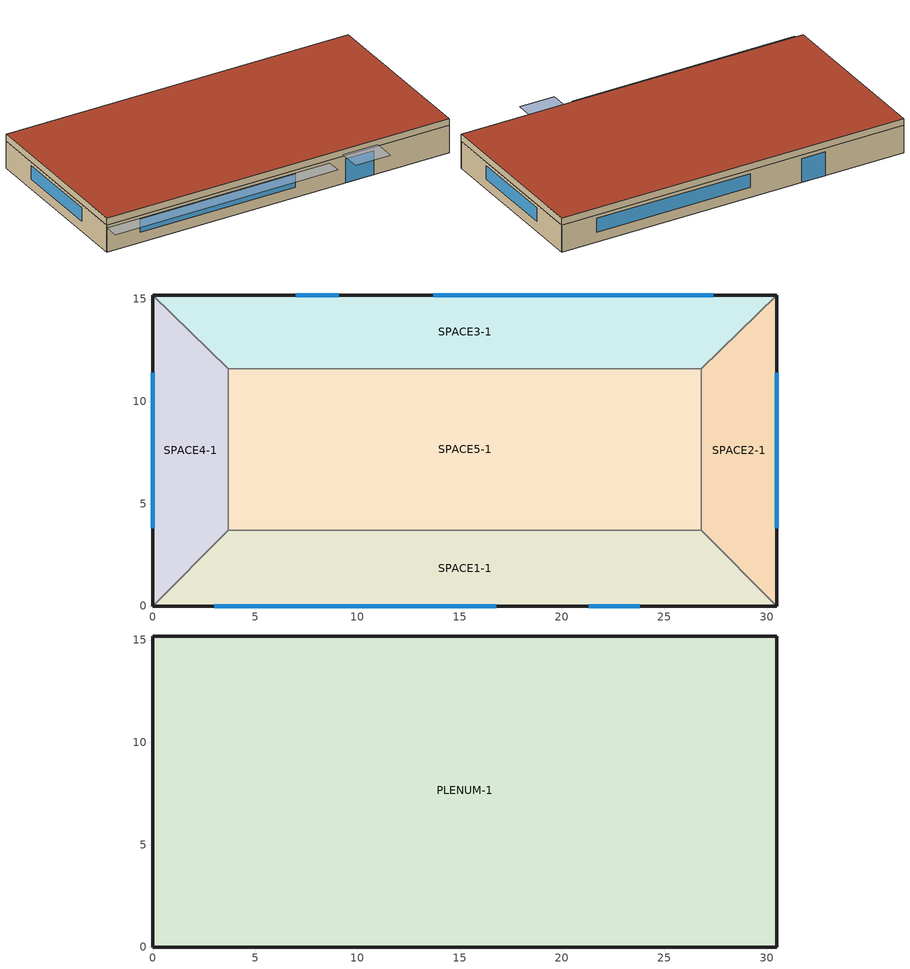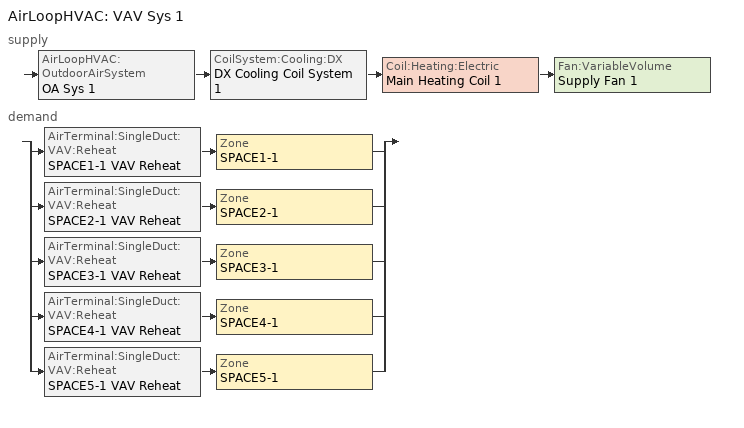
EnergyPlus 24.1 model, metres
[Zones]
SPACE3-1
 floor ground (FLOOR-SLAB-1): 26.8,11.6 3.7,11.6 0,15.2 30.5,15.2 z0
 wall outside (WALL-1): 30.5,15.2 0,15.2 z0:2.4
 wall to SPACE2-1 (INT-WALL-1): 26.8,11.6 30.5,15.2 z0:2.4
 wall to SPACE4-1 (INT-WALL-1): 0,15.2 3.7,11.6 z0:2.4
 wall to SPACE5-1 (INT-WALL-1): 3.7,11.6 26.8,11.6 z0:2.4
 window (Sgl Grey 3mm): 9.1,15.2 7,15.2 z0:2.1
 window (Dbl Clr 3mm/13mm Air): 27.4,15.2 13.7,15.2 z0.9:2.1
SPACE1-1
 floor ground (FLOOR-SLAB-1): 26.8,3.7 30.5,0 0,0 3.7,3.7 z0
 wall outside (WALL-1): 0,0 30.5,0 z0:2.4
 wall to SPACE2-1 (INT-WALL-1): 30.5,0 26.8,3.7 z0:2.4
 wall to SPACE4-1 (INT-WALL-1): 3.7,3.7 0,0 z0:2.4
 wall to SPACE5-1 (INT-WALL-1): 26.8,3.7 3.7,3.7 z0:2.4
 window (Sgl Grey 3mm): 21.3,0 23.8,0 z0:2.1
 window (Dbl Clr 3mm/13mm Air): 3,0 16.8,0 z0.9:2.1
SPACE2-1
 floor ground (FLOOR-SLAB-1): 26.8,11.6 30.5,15.2 30.5,0 26.8,3.7 z0
 wall outside (WALL-1): 30.5,0 30.5,15.2 z0:2.4
 wall to SPACE5-1 (INT-WALL-1): 26.8,11.6 26.8,3.7 z0:2.4
 window (Dbl Clr 3mm/13mm Air): 30.5,3.8 30.5,11.4 z0.9:2.1
SPACE4-1
 floor ground (FLOOR-SLAB-1): 3.7,3.7 0,0 0,15.2 3.7,11.6 z0
 wall outside (WALL-1): 0,15.2 0,0 z0:2.4
 wall to SPACE5-1 (INT-WALL-1): 3.7,3.7 3.7,11.6 z0:2.4
 window (Dbl Clr 3mm/13mm Air): 0,11.4 0,3.8 z0.9:2.1
SPACE5-1
 floor ground (FLOOR-SLAB-1): 26.8,11.6 26.8,3.7 3.7,3.7 3.7,11.6 z0
PLENUM-1
 floor to SPACE1-1 (CLNG-1): 26.8,3.7 30.5,0 0,0 3.7,3.7 z2.4
 floor to SPACE2-1 (CLNG-1): 26.8,11.6 30.5,15.2 30.5,0 26.8,3.7 z2.4
 floor to SPACE3-1 (CLNG-1): 26.8,11.6 3.7,11.6 0,15.2 30.5,15.2 z2.4
 floor to SPACE4-1 (CLNG-1): 3.7,3.7 0,0 0,15.2 3.7,11.6 z2.4
 floor to SPACE5-1 (CLNG-1): 26.8,11.6 26.8,3.7 3.7,3.7 3.7,11.6 z2.4
 wall outside (WALL-1): 30.5,15.2 0,15.2 0,0 30.5,0 30.5,15.2 z2.4:3
 roof outside (ROOF-1): 0,15.2 0,0 30.5,0 30.5,15.2 z3
shading: 0,-1.3 0,0 19.8,0 19.8,-1.3 z2.2; 21,-2 21,0 24.1,0 24.1,-2 z2.6
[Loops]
AirLoopHVAC 'VAV Sys 1'
 supply: AirLoopHVAC:OutdoorAirSystem 'OA Sys 1' > CoilSystem:Cooling:DX 'DX Cooling Coil System 1' > Coil:Heating:Electric 'Main Heating Coil 1' > Fan:VariableVolume 'Supply Fan 1'
 demand: split
  | AirTerminal:SingleDuct:VAV:Reheat 'SPACE1-1 VAV Reheat' > Zone 'SPACE1-1'
  | AirTerminal:SingleDuct:VAV:Reheat 'SPACE2-1 VAV Reheat' > Zone 'SPACE2-1'
  | AirTerminal:SingleDuct:VAV:Reheat 'SPACE3-1 VAV Reheat' > Zone 'SPACE3-1'
  | AirTerminal:SingleDuct:VAV:Reheat 'SPACE4-1 VAV Reheat' > Zone 'SPACE4-1'
  | AirTerminal:SingleDuct:VAV:Reheat 'SPACE5-1 VAV Reheat' > Zone 'SPACE5-1'
[Building]
Building: Loads convergence tolerance value=0.04; Maximum number of warmup days=25; Minimum number of warmup days=6; North axis=30; Solar distribution=FullExterior; Temperature convergence tolerance value=0.4; Terrain=City
[Site:GroundTemperature:BuildingSurface]
20.03, 20.03, 20.13, 20.3, 20.43, 20.52, 20.62, 20.77, 20.78, 20.55, 20.44, 20.2
[Site:Location]
CHICAGO_IL_USA TMY2-94846: Elevation=190; Latitude=41.78; Longitude=-87.75; Time zone=-6
[SizingPeriod:DesignDay] Barometric pressure=99063; Daylight saving time indicator=No; Humidity condition type=WetBulb; Rain indicator=No; Snow indicator=No; Solar model indicator=ASHRAEClearSky
Name | Daily dry bulb temperature range | Day of month | Day type | Maximum dry bulb temperature | Month | Sky clearness | Wetbulb or dewpoint at maximum dry bulb | Wind direction | Wind speed
CHICAGO_IL_USA Annual Cooling 1% Design Conditions DB/MCWB | 10.7 | 3 | SummerDesignDay | 31.5 | 7 | 1 | 23 | 230 | 5.3
CHICAGO_IL_USA Annual Heating 99% Design Conditions DB | 0 | 8 | WinterDesignDay | -17.3 | 1 | 0 | -17.3 | 270 | 4.9
[Construction]
CLNG-1: MAT-CLNG-1
Dbl Clr 3mm/13mm Air: CLEAR 3MM, AIR 13MM, CLEAR 3MM
FLOOR-SLAB-1: CC03, CP01
INT-WALL-1: GP02, AL21, GP02
ROOF-1: RG01, BR01, IN46, WD01
Sgl Grey 3mm: GREY 3MM
WALL-1: WD01, PW03, IN02, GP01
[Material] Thermal absorptance=0.9
Name | Conductivity | Density | Roughness | Solar absorptance | Specific heat | Thickness | Visible absorptance
BR01 | 0.162 | 1121 | VeryRough | 0.7 | 1464 | 0.0095 | 0.7
CC03 | 1.31 | 2243 | MediumRough | 0.65 | 837 | 0.1016 | 0.65
GP01 | 0.16 | 801 | MediumSmooth | 0.75 | 837 | 0.0127 | 0.75
GP02 | 0.16 | 801 | MediumSmooth | 0.75 | 837 | 0.0159 | 0.75
IN02 | 0.043 | 10 | Rough | 0.75 | 837 | 0.0901 | 0.75
IN46 | 0.023 | 24 | VeryRough | 0.5 | 1590 | 0.0762 | 0.5
PW03 | 0.115 | 545 | MediumSmooth | 0.78 | 1213 | 0.0127 | 0.78
RG01 | 1.442 | 881 | Rough | 0.65 | 1674 | 0.0127 | 0.65
WD01 | 0.115 | 513 | MediumSmooth | 0.78 | 1381 | 0.0191 | 0.78
[Material:AirGap]
AL21: Thermal resistance=0.157
[Material:NoMass] Roughness=Rough
Name | Solar absorptance | Thermal absorptance | Thermal resistance | Visible absorptance
CP01 | 0.75 | 0.9 | 0.367 | 0.75
MAT-CLNG-1 | 0.65 | 0.65 | 0.652259 | 0.65
[WindowMaterial:Gas]
AIR 13MM: Gas type=Air; Thickness=0.0127
[WindowMaterial:Glazing] Back side infrared hemispherical emissivity=0.84; Conductivity=0.9; Front side infrared hemispherical emissivity=0.84; Infrared transmittance at normal incidence=0; Optical data type=SpectralAverage; Thickness=0.003
Name | Back side solar reflectance at normal incidence | Back side visible reflectance at normal incidence | Front side solar reflectance at normal incidence | Front side visible reflectance at normal incidence | Solar transmittance at normal incidence | Visible transmittance at normal incidence
CLEAR 3MM | 0.075 | 0.081 | 0.075 | 0.081 | 0.837 | 0.898
GREY 3MM | 0.061 | 0.061 | 0.061 | 0.061 | 0.626 | 0.611
[AirLoopHVAC]
VAV Sys 1: Design supply air flow rate=Autosize
[AirLoopHVAC:ReturnPlenum]
Return-Plenum-1: Zone=PLENUM-1
[AirTerminal:SingleDuct:VAV:Reheat] Availability schedule=ReheatCoilAvailSched; Constant minimum air flow fraction=0.1; Convergence tolerance=0.001; Damper heating action=Reverse; Design specification outdoor air object=ZoneMinOARequirements; Maximum air flow rate=Autosize; Maximum hot water or steam flow rate=0; Minimum hot water or steam flow rate=0; Zone minimum air flow input method=Constant
Name | Maximum flow fraction during reheat | Reheat coil
SPACE1-1 VAV Reheat | Autosize | SPACE1-1 Zone Coil
SPACE2-1 VAV Reheat |  | SPACE2-1 Zone Coil
SPACE3-1 VAV Reheat |  | SPACE3-1 Zone Coil
SPACE4-1 VAV Reheat |  | SPACE4-1 Zone Coil
SPACE5-1 VAV Reheat |  | SPACE5-1 Zone Coil
[AvailabilityManager:Scheduled]
VAV Sys 1 Avail: Schedule=FanAvailSched
[Coil:Cooling:DX:TwoSpeed]
Main Cooling Coil 1: Availability schedule=CoolingCoilAvailSched; Basin heater capacity=200; Basin heater operating schedule=BasinHeaterSched; Basin heater setpoint temperature=2; Condenser type=EvaporativelyCooled; Energy input ratio function of flow fraction curve=PackagedRatedCoolEIRFFlow; Energy input ratio function of temperature curve=VarSpeedCoolEIRFT; High speed gross rated cooling cop=3; High speed gross rated total cooling capacity=Autosize; High speed rated air flow rate=Autosize; High speed rated sensible heat ratio=Autosize; Low speed energy input ratio function of temperature curve=VarSpeedCoolEIRLSFT; Low speed gross rated cooling cop=4.2; Low speed gross rated sensible heat ratio=Autosize; Low speed gross rated total cooling capacity=Autosize; Low speed rated air flow rate=Autosize; Low speed total cooling capacity function of temperature curve=VarSpeedCoolCapLSFT; Part load fraction correlation curve=VarSpeedCyclingPLFFPLR; Total cooling capacity function of flow fraction curve=PackagedRatedCoolCapFFlow; Total cooling capacity function of temperature curve=VarSpeedCoolCapFT; Unit internal static air pressure=450
[Coil:Heating:Electric] Availability schedule=ReheatCoilAvailSched; Efficiency=0.98; Nominal capacity=Autosize
Main heating Coil 1; SPACE1-1 Zone Coil; SPACE2-1 Zone Coil; SPACE3-1 Zone Coil; SPACE4-1 Zone Coil; SPACE5-1 Zone Coil
[CoilSystem:Cooling:DX]
DX Cooling Coil System 1: Availability schedule=CoolingCoilAvailSched; Cooling coil=Main Cooling Coil 1
[Controller:OutdoorAir]
OA Controller 1: Economizer control action type=ModulateFlow; Economizer control type=FixedDryBulb; Economizer maximum limit dry bulb temperature=19; Economizer minimum limit dry bulb temperature=4; Lockout type=NoLockout; Maximum outdoor air flow rate=Autosize; Minimum limit type=ProportionalMinimum; Minimum outdoor air flow rate=Autosize; Minimum outdoor air schedule=Min OA Sched
[DesignSpecification:OutdoorAir] Outdoor air flow per person=0.00472; Outdoor air flow per zone floor area=0.000508; Outdoor air method=Sum
Name | Outdoor air flow per zone | Outdoor air schedule
SZ DSOA SPACE1-1; SZ DSOA SPACE2-1; SZ DSOA SPACE3-1; SZ DSOA SPACE4-1; SZ DSOA SPACE5-1 | 0
ZoneMinOARequirements |  | Min OARequirements Sched
[ElectricEquipment] Design level calculation method=EquipmentLevel; Fraction latent=0; Fraction lost=0; Fraction radiant=0.3; Schedule=EQUIP-1
Name | Design level | Zone or zonelist or space or spacelist
SPACE1-1 ElecEq 1 | 1056 | SPACE1-1
SPACE2-1 ElecEq 1 | 456 | SPACE2-1
SPACE3-1 ElecEq 1 | 1056 | SPACE3-1
SPACE4-1 ElecEq 1 | 456 | SPACE4-1
SPACE5-1 ElecEq 1 | 1976 | SPACE5-1
[Fan:VariableVolume]
Supply Fan 1: Availability schedule=FanAvailSched; Fan power coefficient 1=0.00153024; Fan power coefficient 2=0.00520806; Fan power coefficient 3=1.10862; Fan power coefficient 4=-0.116356; Fan power coefficient 5=0; Fan power minimum flow fraction=0.25; Fan power minimum flow rate input method=Fraction; Fan total efficiency=0.7; Maximum flow rate=Autosize; Motor efficiency=0.9; Motor in airstream fraction=1; Pressure rise=600
[Lights] Design level calculation method=LightingLevel; End use subcategory=GeneralLights; Fraction radiant=0.59; Fraction replaceable=0; Fraction visible=0.2; Return air fraction=0.2; Schedule=LIGHTS-1
Name | Lighting level | Zone or zonelist or space or spacelist
SPACE1-1 Lights 1 | 1584 | SPACE1-1
SPACE2-1 Lights 1 | 684 | SPACE2-1
SPACE3-1 Lights 1 | 1584 | SPACE3-1
SPACE4-1 Lights 1 | 684 | SPACE4-1
SPACE5-1 Lights 1 | 2964 | SPACE5-1
[People] Activity level schedule=ActSchd; Air velocity schedule=AirVelocitySch; Carbon dioxide generation rate=3.82e-08; Clothing insulation calculation method=DynamicClothingModelASHRAE55; Enable ashrae 55 comfort warnings=No; Fraction radiant=0.3; Mean radiant temperature calculation type=EnclosureAveraged; Number of people calculation method=People; Sensible heat fraction=Autocalculate; Thermal comfort model 1 type=Fanger; Work efficiency schedule=WorkEffSch
Name | Number of people | Number of people schedule | Zone or zonelist or space or spacelist
SPACE1-1 People 1 | 22 | OCCUPY-SPACE1-1 | SPACE1-1
SPACE2-1 People 1 | 16 | OCCUPY-SPACE2-1 | SPACE2-1
SPACE3-1 People 1 | 18 | OCCUPY-SPACE3-1 | SPACE3-1
SPACE4-1 People 1 | 13 | OCCUPY-SPACE4-1 | SPACE4-1
SPACE5-1 People 1 | 38 | OCCUPY-SPACE5-1 | SPACE5-1
[SetpointManager:MixedAir]
Mixed Air and Coil Exit Temp Manager 1: Control variable=Temperature; Setpoint node or nodelist=Supply Fan Upstream Nodes
[SetpointManager:Warmest]
Supply Air Temp Manager 1: Control variable=Temperature; Hvac air loop=VAV Sys 1; Maximum setpoint temperature=18; Minimum setpoint temperature=12; Setpoint node or nodelist=Supply Air Temp Nodes 1; Strategy=MaximumTemperature
[Sizing:System]
VAV Sys 1: 100 outdoor air in cooling=No; 100 outdoor air in heating=No; Central cooling capacity control method=VAV; Central cooling design supply air humidity ratio=0.009; Central cooling design supply air temperature=12; Central heating design supply air humidity ratio=0.009; Central heating design supply air temperature=18; Central heating maximum system air flow ratio=1; Cooling design capacity=Autosize; Cooling design capacity method=CoolingDesignCapacity; Cooling supply air flow rate=0; Cooling supply air flow rate method=DesignDay; Design outdoor air flow rate=Autosize; Heating design capacity=Autosize; Heating design capacity method=HeatingDesignCapacity; Heating supply air flow rate=0; Heating supply air flow rate method=DesignDay; Precool design humidity ratio=0.008; Precool design temperature=30; Preheat design humidity ratio=0.008; Preheat design temperature=-15; Type of load to size on=Sensible; Type of zone sum to use=NonCoincident; Zone maximum outdoor air fraction=1
[Sizing:Zone] Account for dedicated outdoor air system=No; Cooling design air flow method=DesignDay; Cooling design air flow rate=0; Dedicated outdoor air high setpoint temperature for design=Autosize; Dedicated outdoor air low setpoint temperature for design=Autosize; Dedicated outdoor air system control strategy=NeutralSupplyAir; Heating design air flow method=DesignDay; Heating design air flow rate=0; Zone cooling design supply air humidity ratio=0.009; Zone cooling design supply air humidity ratio difference=0.005; Zone cooling design supply air temperature=16; Zone cooling design supply air temperature input method=SupplyAirTemperature; Zone cooling sizing factor=0; Zone heating design supply air humidity ratio=0.004; Zone heating design supply air temperature=35; Zone heating design supply air temperature input method=SupplyAirTemperature; Zone heating sizing factor=0; Zone humidification design supply air humidity ratio difference=0.005; Zone latent cooling design supply air humidity ratio input method=HumidityRatioDifference; Zone latent heating design supply air humidity ratio input method=HumidityRatioDifference; Zone load sizing method=Sensible Load Only No Latent Load
Name | Design specification outdoor air object
SPACE1-1 | SZ DSOA SPACE1-1
SPACE2-1 | SZ DSOA SPACE2-1
SPACE3-1 | SZ DSOA SPACE3-1
SPACE4-1 | SZ DSOA SPACE4-1
SPACE5-1 | SZ DSOA SPACE5-1
[ThermostatSetpoint:DualSetpoint]
Name | Cooling setpoint temperature schedule | Heating setpoint temperature schedule
SPACE1-1-DualSetPoint | SPACE1-1-Clg-SetP-Sch | SPACE1-1-Htg-SetP-Sch
SPACE2-1-DualSetPoint | SPACE2-1-Clg-SetP-Sch | SPACE2-1-Htg-SetP-Sch
SPACE3-1-DualSetPoint | SPACE3-1-Clg-SetP-Sch | SPACE3-1-Htg-SetP-Sch
SPACE4-1-DualSetPoint | SPACE4-1-Clg-SetP-Sch | SPACE4-1-Htg-SetP-Sch
SPACE5-1-DualSetPoint | SPACE5-1-Clg-SetP-Sch | SPACE5-1-Htg-SetP-Sch
[ThermostatSetpoint:SingleCooling]
Name | Setpoint temperature schedule
SPACE1-1-CoolingSetPoint | SPACE1-1-Clg-SetP-Sch
SPACE2-1-CoolingSetPoint | SPACE2-1-Clg-SetP-Sch
SPACE3-1-CoolingSetPoint | SPACE3-1-Clg-SetP-Sch
SPACE4-1-CoolingSetPoint | SPACE4-1-Clg-SetP-Sch
SPACE5-1-CoolingSetPoint | SPACE5-1-Clg-SetP-Sch
[ThermostatSetpoint:SingleHeating]
Name | Setpoint temperature schedule
SPACE1-1-HeatingSetPoint | SPACE1-1-Htg-SetP-Sch
SPACE2-1-HeatingSetPoint | SPACE2-1-Htg-SetP-Sch
SPACE3-1-HeatingSetPoint | SPACE3-1-Htg-SetP-Sch
SPACE4-1-HeatingSetPoint | SPACE4-1-Htg-SetP-Sch
SPACE5-1-HeatingSetPoint | SPACE5-1-Htg-SetP-Sch
[Zone] Multiplier=1; Type=1
Name | Ceiling height | Volume
PLENUM-1 | 0.6096 | 283.2
SPACE1-1; SPACE3-1 | 2.4384 | 239.247
SPACE2-1; SPACE4-1 | 2.4384 | 103.311
SPACE5-1 | 2.4384 | 447.683
[ZoneControl:Thermostat] Control type schedule=Zone Control Type Sched
Name | Zone or zonelist | Control 1 | Control 2 | Control 3
SPACE1-1 Control | SPACE1-1 | SPACE1-1-CoolingSetPoint | SPACE1-1-HeatingSetPoint | SPACE1-1-DualSetPoint
SPACE2-1 Control | SPACE2-1 | SPACE2-1-CoolingSetPoint | SPACE2-1-HeatingSetPoint | SPACE2-1-DualSetPoint
SPACE3-1 Control | SPACE3-1 | SPACE3-1-CoolingSetPoint | SPACE3-1-HeatingSetPoint | SPACE3-1-DualSetPoint
SPACE4-1 Control | SPACE4-1 | SPACE4-1-CoolingSetPoint | SPACE4-1-HeatingSetPoint | SPACE4-1-DualSetPoint
SPACE5-1 Control | SPACE5-1 | SPACE5-1-CoolingSetPoint | SPACE5-1-HeatingSetPoint | SPACE5-1-DualSetPoint
[Zone equipment]
SPACE1-1: SPACE1-1 VAV Reheat
SPACE2-1: SPACE2-1 VAV Reheat
SPACE3-1: SPACE3-1 VAV Reheat
SPACE4-1: SPACE4-1 VAV Reheat
SPACE5-1: SPACE5-1 VAV Reheat
[ZoneInfiltration:DesignFlowRate] Constant term coefficient=0; Design flow rate calculation method=Flow/Zone; Schedule=INFIL-SCH; Temperature term coefficient=0; Velocity squared term coefficient=0; Velocity term coefficient=0.2237
Name | Design flow rate | Zone or zonelist or space or spacelist
SPACE1-1 Infil 1 | 0.0167 | SPACE1-1
SPACE2-1 Infil 1 | 0.00717 | SPACE2-1
SPACE3-1 Infil 1 | 0.0167 | SPACE3-1
SPACE4-1 Infil 1 | 0.00717 | SPACE4-1
SPACE5-1 Infil 1 | 0.031089 | SPACE5-1
[Curve:Biquadratic] Input unit type for x=Temperature; Input unit type for y=Temperature; Maximum value of x=23.88889; Maximum value of y=46.11111; Minimum value of x=12.77778; Minimum value of y=23.88889; Output unit type=Dimensionless
Name | Coefficient1 constant | Coefficient2 x | Coefficient3 x 2 | Coefficient4 y | Coefficient5 y 2 | Coefficient6 x y
VarSpeedCoolCapFT; VarSpeedCoolCapLSFT | 0.476428 | 0.0401147 | 0.000226411 | -0.000827136 | -7.3224e-06 | -0.000446278
VarSpeedCoolEIRFT | 0.632475 | -0.0121321 | 0.000507773 | 0.0155377 | 0.00027284 | -0.000679201
VarSpeedCoolEIRLSFT | 0.774645 | -0.0343731 | 0.000783173 | 0.0146596 | 0.000488851 | -0.000752036
[Curve:Cubic] Input unit type for x=Dimensionless; Maximum value of x=1.5; Minimum value of x=0.5; Output unit type=Dimensionless
Name | Coefficient1 constant | Coefficient2 x | Coefficient3 x 2 | Coefficient4 x 3
PackagedRatedCoolCapFFlow | 0.472786 | 1.24334 | -1.03871 | 0.322578
PackagedRatedCoolEIRFFlow | 1.00795 | 0.345441 | -0.692289 | 0.338899
[Curve:Quadratic]
VarSpeedCyclingPLFFPLR: Maximum value of x=1; Minimum value of x=0; Coefficient1 constant=0.85; Coefficient2 x=0.15; Coefficient3 x 2=0
[Schedule:Compact]
ActSchd: Through: 12/31, For: AllDays, Until: 24:00, 117.24
AirVelocitySch: Through: 12/31, For: AllDays, Until: 24:00, 0.137
BasinHeaterSched; CoolingCoilAvailSched; FanAvailSched; ReheatCoilAvailSched: Through: 12/31, For: AllDays, Until: 24:00, 1
SPACE1-1-Clg-SetP-Sch; SPACE2-1-Clg-SetP-Sch; SPACE3-1-Clg-SetP-Sch; SPACE4-1-Clg-SetP-Sch; SPACE5-1-Clg-SetP-Sch: Through: 12/31, For: SummerDesignDay, Until: 24:00, 23.9, For: WinterDesignDay, Until: 24:00, 40, For: WeekDays, Until: 7:00, 40, Until: 18:00, 23.9, Until: 24:00, 40, For: WeekEnds Holiday, Until: 7:00, 40, Until: 13:00, 23.9, Until: 24:00, 32.2, For: AllOtherDays, Until: 7:00, 40, Until: 18:00, 23.9, Until: 24:00, 40
EQUIP-1: Through: 12/31, For: WeekDays SummerDesignDay CustomDay1 CustomDay2, Until: 8:00, 0.02, Until: 9:00, 0.4, Until: 14:00, 0.9, Until: 15:00, 0.8, Until: 16:00, 0.7, Until: 18:00, 0.5, Until: 20:00, 0.3, Until: 24:00, 0.02, For: Weekends WinterDesignDay Holiday, Until: 24:00, 0.2
SPACE1-1-Htg-SetP-Sch; SPACE2-1-Htg-SetP-Sch; SPACE3-1-Htg-SetP-Sch; SPACE4-1-Htg-SetP-Sch; SPACE5-1-Htg-SetP-Sch: Through: 12/31, For: SummerDesignDay, Until: 24:00, 12.8, For: WinterDesignDay, Until: 24:00, 21.1, For: WeekDays, Until: 7:00, 12.8, Until: 18:00, 21.1, Until: 24:00, 12.8, For: WeekEnds Holiday, Until: 7:00, 12.8, Until: 13:00, 21.1, Until: 24:00, 12.8, For: AllOtherDays, Until: 7:00, 12.8, Until: 18:00, 21.1, Until: 24:00, 12.8
INFIL-SCH: Through: 3/31, For: AllDays, Until: 24:00, 1, Through: 10/31, For: AllDays, Until: 24:00, 0, Through: 12/31, For: AllDays, Until: 24:00, 1
LIGHTS-1: Through: 12/31, For: WeekDays SummerDesignDay CustomDay1 CustomDay2, Until: 8:00, 0.05, Until: 9:00, 0.9, Until: 10:00, 0.95, Until: 11:00, 1, Until: 12:00, 0.95, Until: 13:00, 0.8, Until: 14:00, 0.9, Until: 18:00, 1, Until: 19:00, 0.6, Until: 21:00, 0.2, Until: 24:00, 0.05, For: Weekends WinterDesignDay Holiday, Until: 24:00, 0.05
Min OA Sched: Through: 12/31, For: Weekdays, Until: 6:00, 0.02, Until: 18:00, 1, Until: 24:00, 0.02, For: AllOtherDays, Until: 24:00, 0.02
Min OARequirements Sched: Through: 12/31, For: AllDays, Until: 24:00, 0.005
WorkEffSch: Through: 12/31, For: AllDays, Until: 24:00, 0
Zone Control Type Sched: Through: 12/31, For: SummerDesignDay, Until: 24:00, 2, For: WinterDesignDay, Until: 24:00, 1, For: AllOtherDays, Until: 24:00, 4
[Schedule:File] Column number=1; Column separator=Comma; Interpolate to timestep=No; Minutes per item=15; Number of hours of data=8760; Rows to skip at top=1
Name | File
OCCUPY-SPACE1-1 | /mnt/kb/codes/occupancy_schedules_15min/SPACE1-1_occupancy_fraction_15min.csv
OCCUPY-SPACE2-1 | /mnt/kb/codes/occupancy_schedules_15min/SPACE2-1_occupancy_fraction_15min.csv
OCCUPY-SPACE3-1 | /mnt/kb/codes/occupancy_schedules_15min/SPACE3-1_occupancy_fraction_15min.csv
OCCUPY-SPACE4-1 | /mnt/kb/codes/occupancy_schedules_15min/SPACE4-1_occupancy_fraction_15min.csv
OCCUPY-SPACE5-1 | /mnt/kb/codes/occupancy_schedules_15min/SPACE5-1_occupancy_fraction_15min.csv
